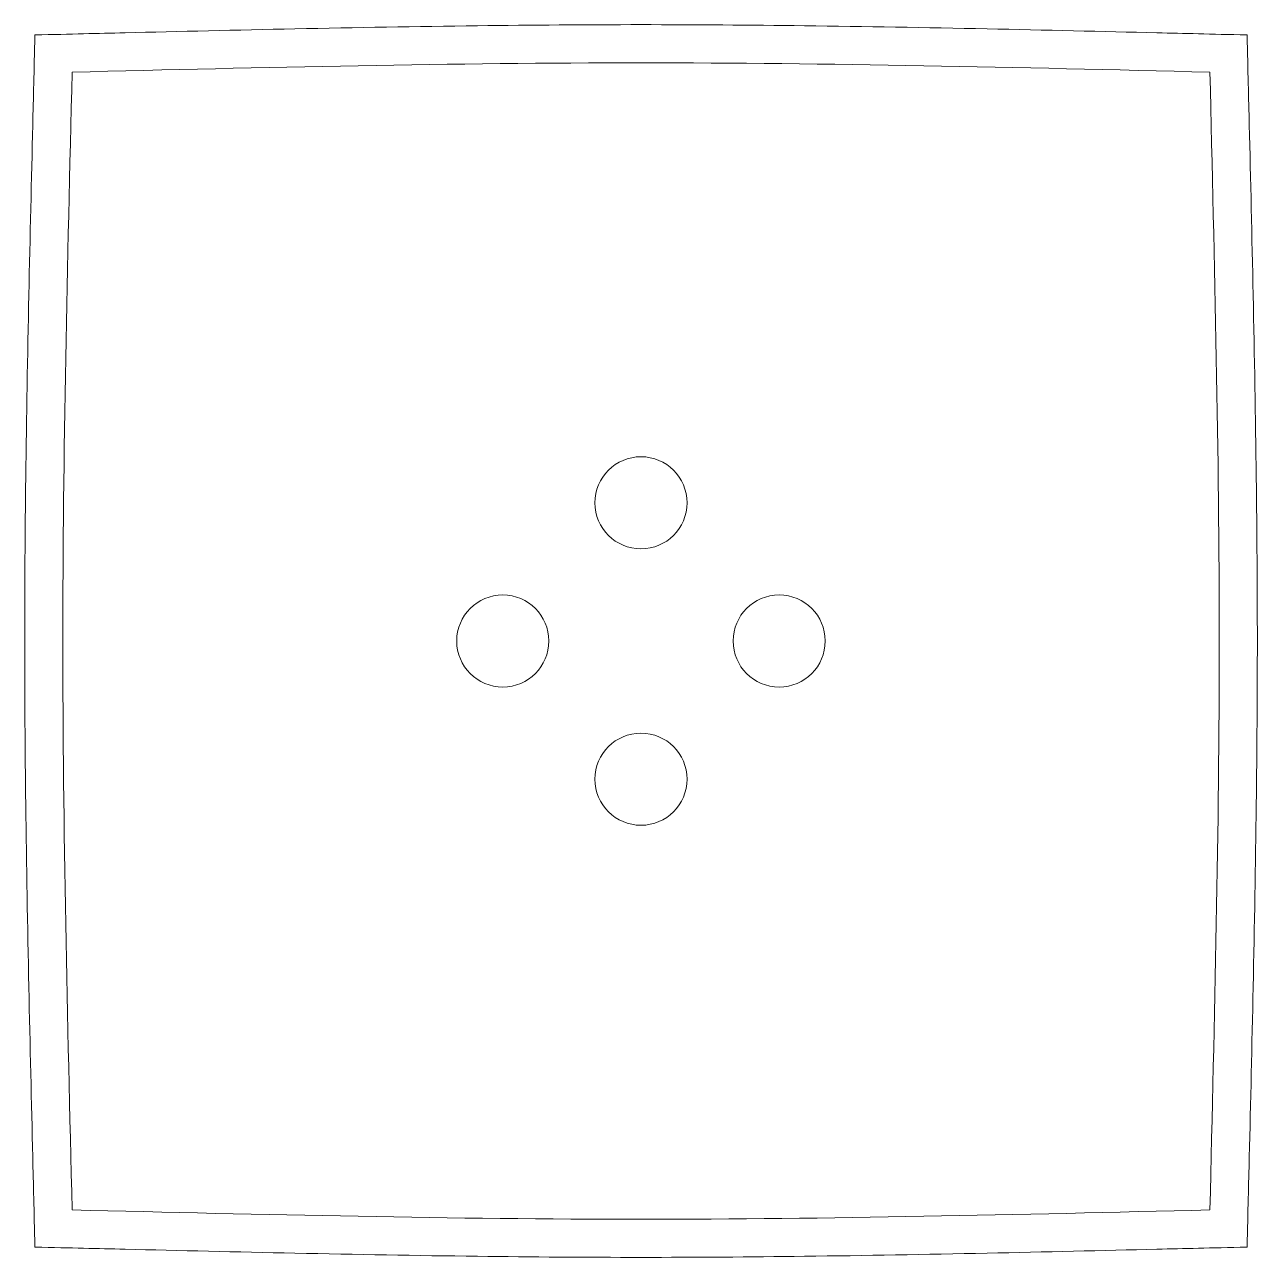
# Model space of a CAD drawing. Header units: millimetres. Extents: x 173 to 374, y 480 to 681.
import ezdxf

# ---------------------------------------------------------------- set-up
doc = ezdxf.new("R2010")
doc.units = ezdxf.units.MM

msp = doc.modelspace()

# ---------------------------------------------------------------- linework, layer by layer
at = {"color": 7, "linetype": 'Continuous', "lineweight": 18}
for centre in [(273.77, 603.11), (251.27, 580.61), (296.27, 580.61), (273.77, 558.11)]:
    msp.add_circle(centre, 7.5, dxfattribs=at)
at = {"color": 5, "linetype": 'Continuous', "lineweight": 0}
for points, knots in [([(175.1, 679.28), (181.08, 679.43), (193.71, 679.74), (218, 680.32), (246.14, 680.82), (273.77, 681.03), (301.41, 680.82), (329.54, 680.32), (353.84, 679.74), (366.46, 679.43), (372.45, 679.28)], [0, 0, 0, 0, 0.072262, 0.214844, 0.365166, 0.499995, 0.634829, 0.785156, 0.927738, 1, 1, 1, 1]), ([(175.1, 481.93), (174.95, 487.92), (174.64, 500.54), (174.06, 524.84), (173.56, 552.98), (173.36, 580.61), (173.56, 608.24), (174.06, 636.38), (174.64, 660.67), (174.95, 673.3), (175.1, 679.28)], [0, 0, 0, 0, 0.072262, 0.214844, 0.365166, 0.499995, 0.634829, 0.785156, 0.927738, 1, 1, 1, 1]), ([(372.45, 679.28), (372.6, 673.3), (372.91, 660.67), (373.48, 636.38), (373.99, 608.24), (374.19, 580.61), (373.99, 552.98), (373.48, 524.84), (372.91, 500.54), (372.6, 487.92), (372.45, 481.93)], [0, 0, 0, 0, 0.072262, 0.214844, 0.365166, 0.499995, 0.634829, 0.785156, 0.927738, 1, 1, 1, 1]), ([(181.15, 673.23), (212.28, 673.99), (243.4, 674.75), (304.14, 674.75), (335.27, 673.99), (366.4, 673.23)], [0, 0, 0, 0, 0.5, 0.5, 1, 1, 1, 1]), ([(181.15, 487.98), (180.39, 519.11), (179.63, 550.24), (179.63, 610.98), (180.39, 642.11), (181.15, 673.23)], [0, 0, 0, 0, 0.5, 0.5, 1, 1, 1, 1]), ([(366.4, 673.23), (367.16, 642.11), (367.92, 610.98), (367.92, 550.24), (367.16, 519.11), (366.4, 487.98)], [0, 0, 0, 0, 0.5, 0.5, 1, 1, 1, 1]), ([(366.4, 487.98), (335.27, 487.22), (304.14, 486.46), (243.4, 486.46), (212.28, 487.22), (181.15, 487.98)], [0, 0, 0, 0, 0.5, 0.5, 1, 1, 1, 1]), ([(372.45, 481.93), (366.46, 481.79), (353.84, 481.48), (329.54, 480.9), (301.41, 480.39), (273.77, 480.19), (246.14, 480.39), (218, 480.9), (193.71, 481.48), (181.08, 481.79), (175.1, 481.93)], [0, 0, 0, 0, 0.072262, 0.214844, 0.365166, 0.499995, 0.634829, 0.785156, 0.927738, 1, 1, 1, 1])]:
    msp.add_open_spline(points, degree=3, knots=knots, dxfattribs=at)

doc.saveas('drawing.dxf')
